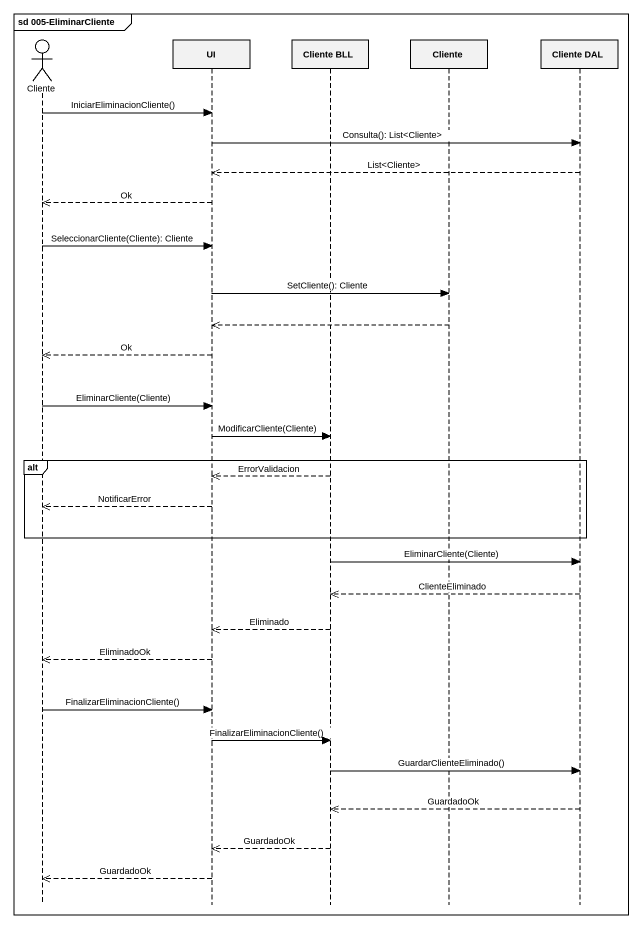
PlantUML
@startuml
mainframe sd 005-EliminarCliente
hide footbox
actor Cliente
participant UI
participant "Cliente BLL" as Cliente_BLL
participant "Cliente" as Cliente_2
participant "Cliente DAL" as Cliente_DAL

Cliente -> UI : IniciarEliminacionCliente()
UI -> Cliente_DAL : Consulta(): List<Cliente>
Cliente_DAL -->> UI : List<Cliente>
UI -->> Cliente : Ok
Cliente -> UI : SeleccionarCliente(Cliente): Cliente
UI -> Cliente_2 : SetCliente(): Cliente
Cliente_2 -->> UI
UI -->> Cliente : Ok
Cliente -> UI : EliminarCliente(Cliente)
UI -> Cliente_BLL : ModificarCliente(Cliente)
alt
  Cliente_BLL -->> UI : ErrorValidacion
  UI -->> Cliente : NotificarError
end
Cliente_BLL -> Cliente_DAL : EliminarCliente(Cliente)
Cliente_DAL -->> Cliente_BLL : ClienteEliminado
Cliente_BLL -->> UI : Eliminado
UI -->> Cliente : EliminadoOk
Cliente -> UI : FinalizarEliminacionCliente()
UI -> Cliente_BLL : FinalizarEliminacionCliente()
Cliente_BLL -> Cliente_DAL : GuardarClienteEliminado()
Cliente_DAL -->> Cliente_BLL : GuardadoOk
Cliente_BLL -->> UI : GuardadoOk
UI -->> Cliente : GuardadoOk
@enduml
